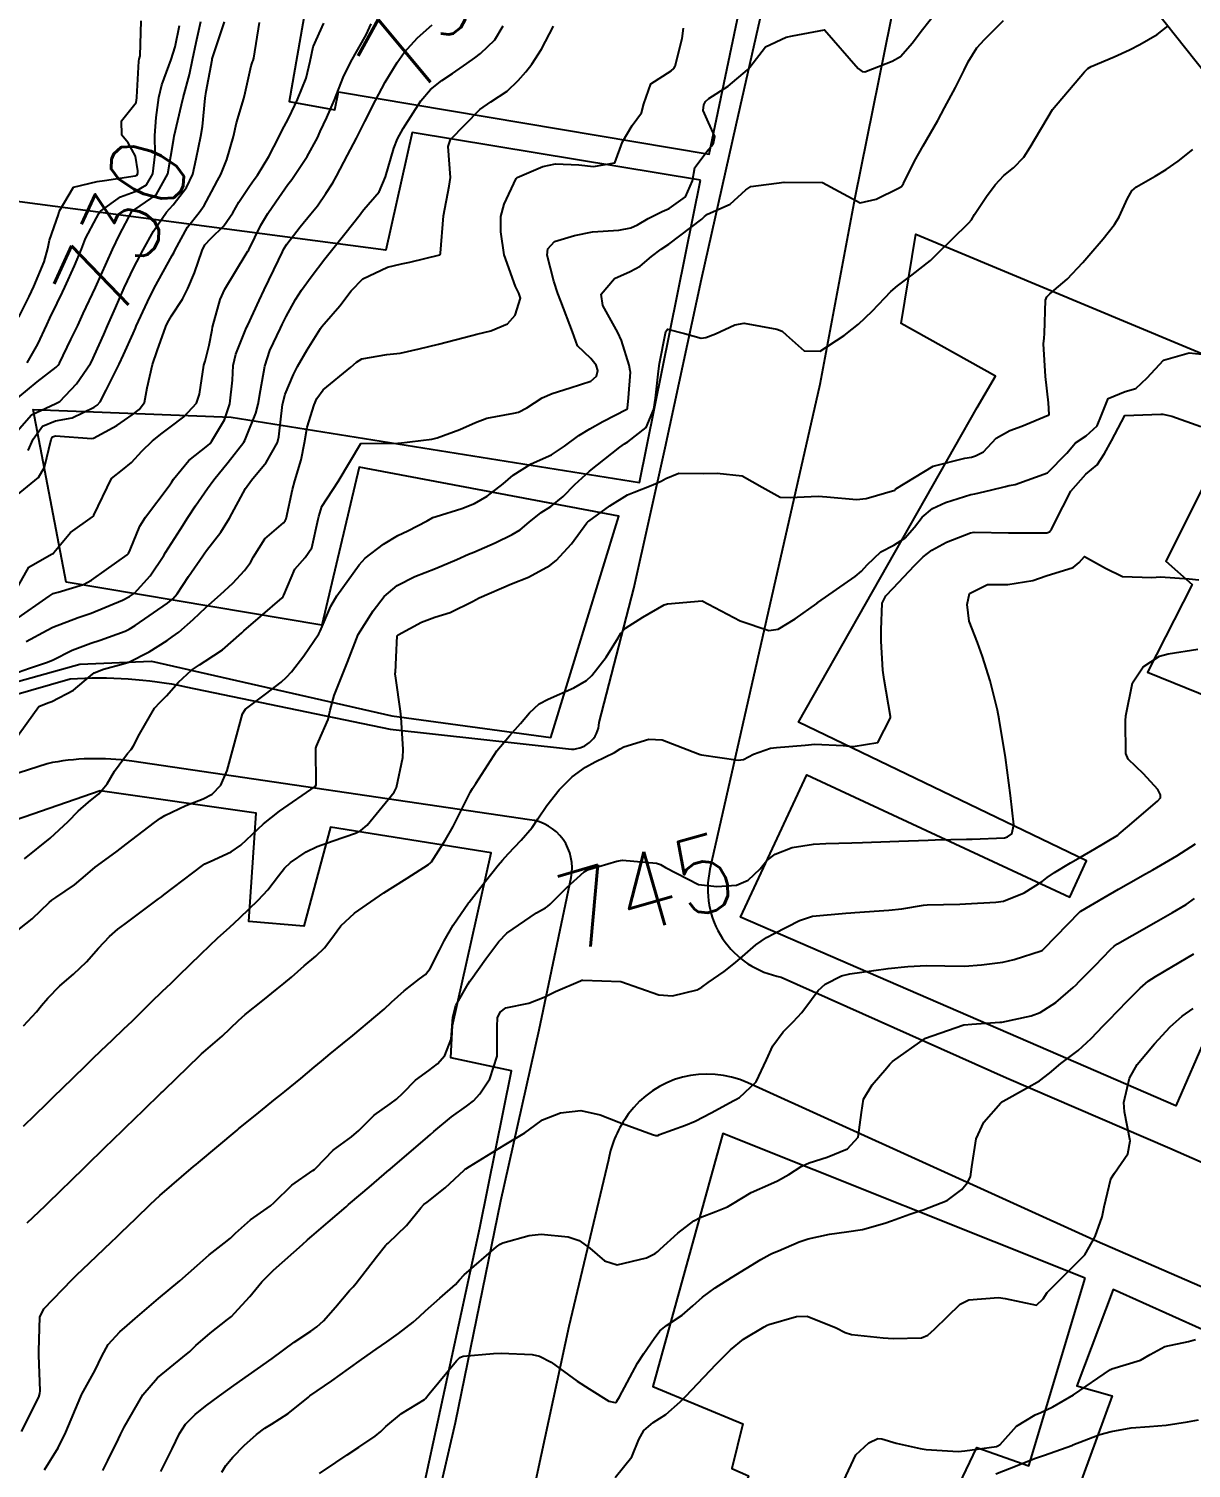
# Model space of a CAD drawing. Header units: metres. Extents: x 318500 to 325275, y 7408834 to 7428799.
# Drawn here: x 321633.3 to 321694.2, y 7415298 to 7415373.5 of the extents above; entities that cross this region are included whole.
import ezdxf
from ezdxf.enums import TextEntityAlignment as Align

# ---------------------------------------------------------------- set-up
doc = ezdxf.new("R2010")
doc.units = ezdxf.units.M
doc.header["$MEASUREMENT"] = 0
for name, color, linetype in [('Cotas', 45, 'Continuous'), ('Curvas de Nivel 1m', 11, 'Continuous'), ('Curvas de Nivel 5m', 15, 'Continuous'), ('Edificações', 30, 'Continuous'), ('Vias Primárias', 230, 'Continuous')]:
    doc.layers.add(name, color=color, linetype=linetype)
doc.styles.add('Style-STANDARD', font='STANDARD.shx')

msp = doc.modelspace()

# ---------------------------------------------------------------- linework, layer by layer
at = {"layer": 'Curvas de Nivel 1m', "flags": 128}
for points, elevation in [([(321633.119, 7415329.98), (321634.451, 7415331.071), (321635.396, 7415331.946), (321635.927, 7415332.479), (321636.475, 7415332.957), (321637.007, 7415333.4), (321637.438, 7415333.921), (321637.828, 7415334.588), (321638.514, 7415335.508), (321638.7, 7415335.724), (321638.824, 7415335.905), (321639.142, 7415336.517), (321639.934, 7415337.889), (321640.225, 7415338.205), (321640.55, 7415338.535), (321641.182, 7415339.253), (321641.858, 7415339.867), (321642.276, 7415340.161), (321642.577, 7415340.347), (321643.495, 7415340.938), (321644.497, 7415341.832), (321644.601, 7415341.928), (321645.484, 7415342.692), (321646.619, 7415343.671), (321646.676, 7415343.743), (321646.703, 7415343.799), (321647.277, 7415345.16), (321647.82, 7415345.788), (321648.161, 7415346.281), (321648.504, 7415347.782), (321648.529, 7415347.934), (321648.687, 7415348.453), (321649.546, 7415349.767), (321650.73, 7415351.75), (321652.684, 7415351.768), (321652.731, 7415351.771), (321654.462, 7415351.975), (321654.735, 7415352.048), (321655.929, 7415352.495), (321656.748, 7415352.857), (321657.333, 7415353.08), (321658.756, 7415353.342), (321658.996, 7415353.398), (321659.429, 7415353.633), (321660.247, 7415354.146), (321660.771, 7415354.37), (321661.708, 7415354.674), (321662.782, 7415355.024), (321663.091, 7415355.28), (321663.151, 7415355.585), (321663.074, 7415355.867), (321662.796, 7415356.212), (321662.083, 7415356.881), (321661.833, 7415357.605), (321661.224, 7415359.224), (321661.058, 7415359.617), (321660.85, 7415360.27), (321660.506, 7415361.624), (321660.542, 7415361.955), (321660.877, 7415362.336), (321661.94, 7415362.664), (321662.883, 7415362.848), (321664.26, 7415362.946), (321664.885, 7415363.06), (321665.228, 7415363.216), (321665.793, 7415363.551), (321666.518, 7415363.921), (321666.898, 7415364.08), (321667.751, 7415364.684), (321668.124, 7415365.522), (321668.236, 7415366.214), (321668.945, 7415367.152), (321669.116, 7415367.339), (321669.212, 7415367.506), (321669.292, 7415367.843), (321668.961, 7415368.582), (321668.67, 7415369.217), (321668.701, 7415369.514), (321668.801, 7415369.685), (321668.975, 7415369.847), (321669.993, 7415370.487), (321670.998, 7415371.34), (321671.069, 7415371.409), (321671.126, 7415371.479), (321671.941, 7415372.546), (321673.024, 7415373.056), (321673.361, 7415373.119), (321675.03, 7415373.43), (321676.803, 7415371.403), (321676.998, 7415371.249), (321677.153, 7415371.243), (321677.549, 7415371.395), (321678.586, 7415371.804), (321679.01, 7415372.041), (321679.641, 7415372.751), (321680.101, 7415373.364), (321681.042, 7415374.56)], 739), ([(321632.62, 7415343.99), (321633.344, 7415345.275), (321634.532, 7415345.962), (321634.615, 7415345.996), (321634.651, 7415346.04), (321635.533, 7415347.085), (321636.679, 7415347.903), (321636.698, 7415347.922), (321636.71, 7415347.94), (321636.742, 7415348), (321637.68, 7415349.925), (321638.243, 7415350.381), (321638.713, 7415350.76), (321639.264, 7415351.36), (321639.815, 7415351.894), (321640.326, 7415352.296), (321640.741, 7415352.611), (321641.463, 7415353.159), (321642.12, 7415353.866), (321642.29, 7415354.339), (321642.511, 7415355.863), (321642.576, 7415356.07), (321642.796, 7415356.904), (321642.946, 7415357.72), (321642.973, 7415357.858), (321643.372, 7415359.312), (321643.608, 7415359.848), (321644.73, 7415361.703), (321644.813, 7415361.831), (321644.831, 7415361.86), (321644.861, 7415361.901), (321645.503, 7415363.199), (321645.869, 7415363.815), (321646.282, 7415364.427), (321646.913, 7415365.328), (321647.114, 7415365.601), (321647.259, 7415365.797), (321647.924, 7415366.796), (321648.459, 7415367.785), (321648.613, 7415368.116), (321648.956, 7415368.85), (321649.36, 7415369.774), (321649.82, 7415370.935), (321650.214, 7415371.762), (321651.014, 7415373.168), (321651.282, 7415373.746)], 734), ([(321632.69, 7415349.026), (321633.851, 7415349.973), (321634.168, 7415350.508), (321634.508, 7415351.963), (321634.589, 7415352.105), (321634.733, 7415352.15), (321636.65, 7415352.022), (321636.731, 7415352.032), (321637.957, 7415352.707), (321638.75, 7415353.251), (321639.119, 7415353.54), (321639.396, 7415353.9), (321639.547, 7415354.677), (321639.816, 7415355.894), (321640.069, 7415356.612), (321640.528, 7415357.884), (321640.612, 7415358.084), (321640.818, 7415358.443), (321641.389, 7415359.317), (321641.671, 7415359.872), (321642.019, 7415360.698), (321642.415, 7415361.864), (321642.562, 7415362.166), (321642.87, 7415362.504), (321643.566, 7415363.163), (321644.022, 7415363.843), (321644.339, 7415364.398), (321644.911, 7415365.241), (321645.156, 7415365.587), (321645.314, 7415365.824), (321645.91, 7415366.795), (321646.437, 7415367.808), (321646.605, 7415368.145), (321646.955, 7415368.792), (321647.28, 7415369.483), (321647.422, 7415369.795), (321647.878, 7415370.899), (321648.084, 7415371.789), (321648.243, 7415372.552), (321648.806, 7415373.782)], 733), ([(321632.736, 7415352.409), (321633.477, 7415353.251), (321634.758, 7415353.86), (321634.834, 7415353.884), (321634.961, 7415353.958), (321635.84, 7415354.879), (321636.577, 7415355.942), (321636.647, 7415356.076), (321636.787, 7415356.378), (321637.269, 7415357.468), (321637.469, 7415357.93), (321637.877, 7415358.872), (321638.344, 7415359.917), (321638.851, 7415360.979), (321639.331, 7415361.903), (321639.88, 7415362.89), (321640.556, 7415363.885), (321640.715, 7415364.061), (321640.896, 7415364.258), (321641.609, 7415365.174), (321641.93, 7415365.87), (321642.111, 7415366.685), (321642.356, 7415367.866), (321642.438, 7415368.374), (321642.588, 7415369.864), (321642.639, 7415370.2), (321642.94, 7415371.861), (321642.95, 7415371.911), (321643.002, 7415372.071), (321643.598, 7415373.851)], 731), ([(321632.816, 7415358.376), (321633.354, 7415359.46), (321633.601, 7415359.979), (321634.152, 7415361.27), (321634.343, 7415361.968), (321634.429, 7415362.405), (321634.887, 7415363.752), (321634.937, 7415363.911), (321634.947, 7415363.959), (321635.677, 7415365.184), (321636.913, 7415365.493), (321637.305, 7415365.544), (321638.918, 7415365.785), (321639.001, 7415365.827), (321639.046, 7415365.908), (321639.059, 7415366.045), (321638.929, 7415366.824), (321638.54, 7415367.52), (321638.212, 7415367.921), (321638.197, 7415368.676), (321638.966, 7415369.629), (321639.003, 7415369.876), (321639.004, 7415369.909), (321639.111, 7415371.795), (321639.129, 7415371.908), (321639.17, 7415372.076), (321639.225, 7415373.907)], 728), ([(321633.307, 7415351.395), (321633.569, 7415351.977), (321634.05, 7415352.661), (321634.745, 7415352.937), (321635.605, 7415353.093), (321636.756, 7415353.657), (321636.923, 7415353.772), (321637.079, 7415353.935), (321637.388, 7415354.553), (321638.083, 7415355.92), (321638.308, 7415356.396), (321638.804, 7415357.526), (321638.922, 7415357.794), (321638.973, 7415357.908), (321639.552, 7415359.177), (321639.909, 7415359.894), (321640.857, 7415361.606), (321640.954, 7415361.784), (321640.996, 7415361.879), (321641.661, 7415363.09), (321642.258, 7415363.866), (321642.527, 7415364.232), (321642.906, 7415364.947), (321643.228, 7415365.543), (321643.395, 7415365.853), (321643.715, 7415366.635), (321644.064, 7415367.843), (321644.23, 7415368.561), (321644.598, 7415369.836), (321644.68, 7415370.128), (321644.996, 7415371.557), (321645.065, 7415371.763), (321645.094, 7415371.829), (321645.123, 7415371.95), (321645.428, 7415373.824)], 732), ([(321632.521, 7415336.096), (321633.861, 7415337.97), (321634.338, 7415338.168), (321634.544, 7415338.231), (321635.678, 7415338.818), (321636.565, 7415339.582), (321636.757, 7415339.738), (321637.249, 7415339.923), (321638.29, 7415340.198), (321638.576, 7415340.29), (321639.649, 7415340.829), (321640.593, 7415341.423), (321640.859, 7415341.614), (321641.196, 7415341.874), (321641.949, 7415342.524), (321642.613, 7415343.165), (321643.376, 7415343.849), (321644.032, 7415344.436), (321644.639, 7415345.096), (321644.949, 7415345.522), (321645.105, 7415345.823), (321645.711, 7415346.767), (321646.677, 7415347.598), (321646.779, 7415347.698), (321646.821, 7415347.799), (321647.152, 7415349.339), (321647.275, 7415349.794), (321647.617, 7415350.891), (321647.791, 7415351.789), (321647.927, 7415352.603), (321648.292, 7415353.785), (321648.437, 7415354.109), (321648.768, 7415354.564), (321650.207, 7415355.759), (321650.514, 7415356.024), (321650.787, 7415356.202), (321652.106, 7415356.415), (321652.792, 7415356.498), (321653.8, 7415356.71), (321654.803, 7415356.962), (321656.547, 7415357.414), (321656.808, 7415357.481), (321657.544, 7415357.659), (321658.426, 7415358.036), (321658.823, 7415358.482), (321659.105, 7415359.369), (321659.022, 7415359.638), (321658.845, 7415359.98), (321658.239, 7415361.649), (321658.077, 7415362.847), (321658.072, 7415363.652), (321658.241, 7415364.309), (321658.874, 7415365.641), (321658.892, 7415365.669), (321658.921, 7415365.698), (321660.274, 7415366.282), (321660.932, 7415366.418), (321662.164, 7415366.369), (321662.93, 7415366.272), (321664.047, 7415366.459), (321664.451, 7415367.567), (321664.959, 7415368.419), (321665.439, 7415369.081), (321665.565, 7415369.554), (321665.924, 7415370.612), (321666.996, 7415371.298), (321667.131, 7415371.405), (321667.202, 7415371.537), (321667.572, 7415372.982), (321667.647, 7415373.531)], 738), ([(321632.776, 7415339.778), (321633.371, 7415339.978), (321634.269, 7415340.271), (321634.577, 7415340.404), (321635.606, 7415340.924), (321636.59, 7415341.288), (321637.082, 7415341.443), (321638.382, 7415341.913), (321638.601, 7415342.015), (321638.92, 7415342.222), (321640.615, 7415343.388), (321640.887, 7415343.608), (321641.111, 7415343.875), (321641.715, 7415344.788), (321642.46, 7415345.862), (321642.535, 7415345.978), (321642.654, 7415346.142), (321643.402, 7415347.116), (321643.861, 7415347.842), (321644.696, 7415349.393), (321645.015, 7415349.825), (321645.775, 7415350.753), (321646.367, 7415351.805), (321646.438, 7415352.101), (321646.639, 7415353.802), (321646.765, 7415354.337), (321647.205, 7415355.367), (321647.425, 7415355.794), (321647.922, 7415356.66), (321648.632, 7415357.782), (321648.702, 7415357.89), (321648.814, 7415358.03), (321649.63, 7415358.966), (321650.223, 7415359.759), (321650.846, 7415360.395), (321652.134, 7415361.006), (321652.862, 7415361.171), (321653.312, 7415361.267), (321654.869, 7415361.652), (321654.899, 7415361.67), (321654.909, 7415361.699), (321654.905, 7415361.734), (321655.069, 7415363.697), (321655.364, 7415365.242), (321655.427, 7415365.692), (321655.312, 7415367.327), (321655.433, 7415367.693), (321656.966, 7415369.254), (321657.551, 7415369.661), (321658.4, 7415370.228), (321658.987, 7415370.783), (321659.387, 7415371.243), (321659.691, 7415371.633), (321660.21, 7415372.43), (321660.833, 7415373.622)], 737), ([(321633.06, 7415321.238), (321633.746, 7415321.969), (321634.009, 7415322.29), (321634.341, 7415322.686), (321634.972, 7415323.329), (321635.675, 7415323.94), (321636.367, 7415324.584), (321636.997, 7415325.3), (321637.569, 7415325.918), (321638.009, 7415326.29), (321638.39, 7415326.577), (321639.152, 7415327.146), (321640.137, 7415327.884), (321640.293, 7415328), (321640.413, 7415328.093), (321641.425, 7415328.865), (321642.437, 7415329.637), (321642.566, 7415329.72), (321642.834, 7415329.846), (321643.936, 7415330.344), (321644.449, 7415330.703), (321645.637, 7415331.812), (321646.477, 7415332.49), (321648.344, 7415333.772), (321648.402, 7415333.861), (321648.383, 7415335.781), (321648.409, 7415335.893), (321648.525, 7415336.128), (321649.024, 7415337.292), (321649.134, 7415337.771), (321649.341, 7415338.551), (321649.824, 7415339.761), (321650.045, 7415340.291), (321650.6, 7415341.75), (321651.378, 7415342.98), (321651.966, 7415343.73), (321652.636, 7415344.317), (321653.561, 7415344.79), (321654.645, 7415345.199), (321655.761, 7415345.683), (321656.375, 7415345.953), (321656.656, 7415346.066), (321657.77, 7415346.547), (321658.67, 7415346.978), (321659.082, 7415347.228), (321659.558, 7415347.631), (321660.178, 7415348.135), (321660.693, 7415348.46), (321661.335, 7415348.975), (321661.946, 7415349.601), (321662.717, 7415350.312), (321664.314, 7415351.566), (321664.553, 7415351.743), (321664.734, 7415351.843), (321665.694, 7415352.602), (321666.092, 7415353.547), (321666.182, 7415354.133), (321666.34, 7415355.544), (321666.383, 7415355.955), (321666.701, 7415357.541), (321666.725, 7415357.627), (321666.813, 7415357.746), (321667.691, 7415357.527), (321668.573, 7415357.279), (321668.808, 7415357.304), (321669.326, 7415357.502), (321670.33, 7415357.974), (321670.819, 7415358.065), (321672.532, 7415357.745), (321672.813, 7415357.635), (321673.021, 7415357.457), (321673.963, 7415356.604), (321674.802, 7415356.599), (321676.062, 7415357.411), (321676.477, 7415357.743), (321676.819, 7415358.019), (321677.528, 7415358.694), (321678.19, 7415359.387), (321678.504, 7415359.724), (321678.85, 7415360.02), (321679.627, 7415360.6), (321680.578, 7415361.354), (321680.873, 7415361.62), (321682.597, 7415363.324), (321682.727, 7415363.488), (321682.897, 7415363.764), (321683.518, 7415364.707), (321683.975, 7415365.309), (321684.435, 7415365.797), (321684.934, 7415366.202), (321685.476, 7415366.758), (321685.805, 7415367.287), (321686.97, 7415369.27), (321688.661, 7415371.245), (321688.835, 7415371.41), (321689.004, 7415371.509), (321690.214, 7415372.026), (321691.018, 7415372.397), (321691.558, 7415372.676), (321692.459, 7415373.199), (321693.035, 7415373.652)], 741), ([(321633.196, 7415341.376), (321634.293, 7415341.965), (321634.602, 7415342.124), (321635.924, 7415342.629), (321636.609, 7415342.87), (321638.25, 7415343.549), (321638.618, 7415343.731), (321638.871, 7415343.906), (321639.707, 7415344.821), (321640.412, 7415345.884), (321640.499, 7415346.036), (321640.656, 7415346.292), (321641.281, 7415347.264), (321641.666, 7415347.87), (321642.071, 7415348.481), (321642.695, 7415349.393), (321643.043, 7415349.855), (321643.788, 7415350.77), (321644.611, 7415351.832), (321644.653, 7415351.909), (321644.734, 7415352.083), (321645.231, 7415353.345), (321645.358, 7415353.821), (321645.484, 7415354.536), (321645.702, 7415355.816), (321645.975, 7415356.63), (321646.528, 7415357.804), (321646.617, 7415357.998), (321646.819, 7415358.421), (321647.318, 7415359.31), (321647.635, 7415359.792), (321648.139, 7415360.495), (321648.857, 7415361.442), (321649.126, 7415361.776), (321649.9, 7415362.739), (321650.702, 7415363.753), (321650.78, 7415363.863), (321650.894, 7415364.017), (321651.695, 7415364.951), (321652.037, 7415365.733), (321652.458, 7415367.242), (321652.656, 7415367.724), (321652.955, 7415368.269), (321653.88, 7415369.711), (321654.382, 7415370.303), (321654.986, 7415370.786), (321655.537, 7415371.147), (321656.295, 7415371.681), (321656.706, 7415371.973), (321657.008, 7415372.19), (321657.756, 7415372.922), (321658.195, 7415373.653)], 736), ([(321633.253, 7415355.983), (321633.812, 7415356.957), (321634.279, 7415357.968), (321634.45, 7415358.331), (321634.827, 7415359.119), (321635.102, 7415359.691), (321635.226, 7415359.956), (321635.738, 7415361.064), (321636.095, 7415361.948), (321636.315, 7415362.499), (321636.885, 7415363.578), (321637.009, 7415363.817), (321637.1, 7415363.937), (321638.139, 7415364.684), (321638.906, 7415364.963), (321639.505, 7415365.307), (321639.836, 7415365.896), (321639.96, 7415366.924), (321639.944, 7415367.895), (321640.006, 7415368.843), (321640.158, 7415369.892), (321640.311, 7415370.559), (321640.807, 7415371.883), (321641.007, 7415372.545), (321641.229, 7415373.667)], 729), ([(321633.059, 7415315.978), (321633.668, 7415316.56), (321634.268, 7415317.151), (321634.676, 7415317.551), (321635.086, 7415317.948), (321636.292, 7415319.121), (321636.701, 7415319.521), (321637.115, 7415319.922), (321637.722, 7415320.502), (321638.317, 7415321.068), (321638.747, 7415321.48), (321639.17, 7415321.897), (321639.755, 7415322.472), (321640.347, 7415323.04), (321640.777, 7415323.45), (321641.204, 7415323.867), (321642.372, 7415325.006), (321642.8, 7415325.421), (321643.241, 7415325.841), (321643.849, 7415326.382), (321644.401, 7415326.893), (321645.361, 7415327.816), (321645.866, 7415328.361), (321646.429, 7415329.093), (321646.74, 7415329.491), (321647.057, 7415329.791), (321647.871, 7415330.356), (321648.453, 7415330.632), (321649.289, 7415330.93), (321650.464, 7415331.338), (321650.743, 7415331.468), (321651.073, 7415331.741), (321652.488, 7415333.488), (321652.606, 7415333.719), (321652.936, 7415335.294), (321652.96, 7415335.716), (321652.857, 7415337.405), (321652.822, 7415337.717), (321652.567, 7415339.457), (321652.537, 7415339.688), (321652.542, 7415339.72), (321652.546, 7415339.745), (321652.582, 7415340.551), (321652.646, 7415341.673), (321652.685, 7415341.719), (321653.921, 7415342.396), (321654.614, 7415342.644), (321655.411, 7415342.896), (321656.627, 7415343.488), (321656.742, 7415343.554), (321656.94, 7415343.665), (321658.638, 7415344.398), (321659.528, 7415344.745), (321660.647, 7415345.356), (321660.966, 7415345.615), (321661.771, 7415346.495), (321662.581, 7415347.591), (321662.627, 7415347.645), (321662.682, 7415347.693), (321663.786, 7415348.482), (321664.703, 7415349.065), (321665.053, 7415349.208), (321665.956, 7415349.548), (321666.468, 7415349.787), (321666.714, 7415349.92), (321667.393, 7415350.206), (321668.717, 7415350.189), (321669.412, 7415350.195), (321670.716, 7415350.069), (321671.759, 7415349.47), (321672.702, 7415348.945), (321673.236, 7415348.918), (321674.704, 7415348.997), (321675.161, 7415348.965), (321676.701, 7415348.828), (321677.216, 7415348.881), (321678.709, 7415349.313), (321678.744, 7415349.345), (321678.778, 7415349.379), (321680.722, 7415350.559), (321682.38, 7415350.979), (321682.727, 7415351.044), (321682.943, 7415351.103), (321683.364, 7415351.314), (321684.019, 7415352.029), (321684.747, 7415352.433), (321685.373, 7415352.669), (321686.76, 7415353.237), (321686.782, 7415353.248), (321686.807, 7415353.269), (321686.769, 7415353.889), (321686.606, 7415355.273), (321686.503, 7415356.971), (321686.539, 7415357.274), (321686.565, 7415357.523), (321686.603, 7415359.274), (321686.678, 7415359.437), (321686.845, 7415359.602), (321687.741, 7415360.373), (321688.563, 7415361.245), (321688.874, 7415361.615), (321689.626, 7415362.49), (321690.228, 7415363.227), (321690.477, 7415363.643), (321690.911, 7415364.594), (321691.137, 7415364.996), (321691.388, 7415365.213), (321692.364, 7415365.763), (321692.934, 7415366.111), (321693.563, 7415366.558), (321694.336, 7415367.169)], 742), ([(321633.257, 7415310.901), (321634.198, 7415311.802), (321634.279, 7415311.879), (321634.359, 7415311.958), (321636.218, 7415313.771), (321636.299, 7415313.849), (321636.381, 7415313.928), (321637.314, 7415314.839), (321638.248, 7415315.749), (321638.329, 7415315.829), (321638.412, 7415315.908), (321639.35, 7415316.807), (321640.278, 7415317.718), (321640.36, 7415317.797), (321640.441, 7415317.878), (321642.298, 7415319.68), (321642.387, 7415319.761), (321642.492, 7415319.848), (321643.464, 7415320.694), (321644.327, 7415321.511), (321644.681, 7415321.825), (321645.597, 7415322.555), (321646.351, 7415323.168), (321646.696, 7415323.454), (321647.096, 7415323.789), (321647.775, 7415324.373), (321648.377, 7415324.883), (321648.83, 7415325.319), (321649.163, 7415325.762), (321649.684, 7415326.471), (321650.404, 7415327.132), (321651.255, 7415327.737), (321651.945, 7415328.199), (321652.422, 7415328.498), (321653.168, 7415328.97), (321654.287, 7415329.692), (321654.378, 7415329.753), (321654.442, 7415329.819), (321655.169, 7415330.973), (321655.57, 7415331.679), (321656.488, 7415333.504), (321656.587, 7415333.669), (321656.77, 7415333.942), (321657.861, 7415335.65), (321658.532, 7415336.438), (321659.095, 7415337.081), (321659.571, 7415337.63), (321660.076, 7415338.103), (321660.557, 7415338.35), (321661.905, 7415338.941), (321662.567, 7415339.338), (321662.845, 7415339.586), (321663.598, 7415340.562), (321664.217, 7415341.566), (321664.353, 7415341.814), (321664.608, 7415342.082), (321665.515, 7415342.653), (321666.626, 7415343.295), (321666.811, 7415343.354), (321668.63, 7415343.51), (321670.615, 7415342.457), (321672.117, 7415341.955), (321672.608, 7415342.018), (321673.496, 7415342.567), (321674.629, 7415343.369), (321674.656, 7415343.403), (321674.688, 7415343.429), (321676.644, 7415344.776), (321676.977, 7415345.066), (321677.264, 7415345.394), (321677.977, 7415346.07), (321678.666, 7415346.42), (321679.242, 7415346.8), (321679.748, 7415347.364), (321680.157, 7415347.889), (321680.695, 7415348.34), (321681.379, 7415348.661), (321682.706, 7415349.075), (321682.906, 7415349.119), (321683.723, 7415349.31), (321684.513, 7415349.501), (321684.712, 7415349.547), (321685.029, 7415349.611), (321686.72, 7415350.224), (321687.733, 7415351.255), (321688.191, 7415351.795), (321688.744, 7415352.16), (321689.313, 7415352.673), (321689.542, 7415353.232), (321689.892, 7415354.11), (321690.779, 7415354.484), (321691.351, 7415354.642), (321691.939, 7415355.203), (321692.799, 7415356.126), (321694.139, 7415356.506), (321694.803, 7415356.436)], 743), ([(321632.955, 7415299.976), (321633.857, 7415301.762), (321633.924, 7415301.962), (321633.929, 7415302.095), (321633.872, 7415303.963), (321633.863, 7415304.194), (321633.917, 7415305.963), (321634.124, 7415306.398), (321635.615, 7415307.938), (321635.878, 7415308.2), (321636.148, 7415308.456), (321636.905, 7415309.176), (321637.679, 7415309.915), (321637.93, 7415310.156), (321638.177, 7415310.392), (321638.955, 7415311.132), (321639.719, 7415311.887), (321640.205, 7415312.343), (321641.971, 7415313.854), (321642.105, 7415313.969), (321642.223, 7415314.071), (321643.197, 7415314.879), (321644.249, 7415315.77), (321644.321, 7415315.829), (321645.388, 7415316.689), (321646.274, 7415317.399), (321646.495, 7415317.578), (321646.76, 7415317.793), (321647.593, 7415318.478), (321648.299, 7415319.068), (321648.683, 7415319.387), (321649.136, 7415319.762), (321649.785, 7415320.286), (321650.32, 7415320.728), (321651.526, 7415321.732), (321651.952, 7415322.109), (321652.341, 7415322.48), (321653, 7415323.06), (321653.811, 7415323.698), (321654.128, 7415323.929), (321654.368, 7415324.239), (321654.866, 7415325.202), (321655.103, 7415325.683), (321655.576, 7415326.5), (321656.377, 7415327.67), (321656.391, 7415327.69), (321656.411, 7415327.717), (321657.263, 7415328.822), (321657.941, 7415329.647), (321658.167, 7415329.921), (321658.449, 7415330.241), (321659.133, 7415330.96), (321659.706, 7415331.628), (321660.017, 7415332.082), (321660.482, 7415332.785), (321661.135, 7415333.61), (321661.813, 7415334.288), (321662.508, 7415334.794), (321663.021, 7415335.074), (321664.021, 7415335.567), (321664.332, 7415335.754), (321664.525, 7415335.864), (321665.819, 7415336.259), (321666.53, 7415336.223), (321668.382, 7415335.512), (321668.519, 7415335.454), (321668.591, 7415335.436), (321670.515, 7415335.155), (321670.793, 7415335.2), (321671.319, 7415335.472), (321672.195, 7415335.793), (321672.525, 7415335.821), (321674.015, 7415335.95), (321674.529, 7415336.002), (321676.006, 7415335.93), (321676.527, 7415335.868), (321677.826, 7415336.091), (321678.491, 7415337.381), (321678.488, 7415337.443), (321678.156, 7415339.384), (321678.086, 7415339.876), (321677.998, 7415341.386), (321678.003, 7415341.993), (321678.054, 7415343.386), (321678.246, 7415343.771), (321678.638, 7415344.18), (321679.743, 7415345.364), (321680.201, 7415345.812), (321680.662, 7415346.17), (321681.424, 7415346.584), (321682.676, 7415347.081), (321682.881, 7415347.114), (321684.677, 7415347.078), (321684.892, 7415347.081), (321686.677, 7415347.07), (321686.825, 7415347.12), (321686.928, 7415347.266), (321687.513, 7415348.443), (321687.931, 7415349.252), (321688.719, 7415350.141), (321689.32, 7415350.638), (321689.707, 7415351.23), (321690.078, 7415351.889), (321690.76, 7415353.22), (321692.656, 7415353.297), (321692.762, 7415353.294), (321693.228, 7415353.183), (321694.752, 7415352.643)], 744), ([(321637.212, 7415297.918), (321637.479, 7415298.454), (321638.035, 7415299.591), (321638.141, 7415299.806), (321638.192, 7415299.908), (321638.336, 7415300.198), (321639.312, 7415301.891), (321640.079, 7415302.774), (321641.406, 7415303.86), (321641.781, 7415304.169), (321642.099, 7415304.471), (321642.836, 7415305.116), (321643.754, 7415305.834), (321643.955, 7415306), (321644.125, 7415306.167), (321644.919, 7415307.038), (321645.556, 7415307.809), (321646.156, 7415308.419), (321647.676, 7415309.777), (321647.938, 7415310.009), (321648.177, 7415310.211), (321649.017, 7415310.932), (321649.968, 7415311.752), (321650.094, 7415311.859), (321650.203, 7415311.955), (321651.17, 7415312.781), (321652.229, 7415313.684), (321652.247, 7415313.702), (321652.27, 7415313.719), (321654.247, 7415315.418), (321654.393, 7415315.544), (321654.559, 7415315.687), (321655.485, 7415316.454), (321656.27, 7415317.024), (321656.635, 7415317.305), (321656.97, 7415317.66), (321657.496, 7415318.448), (321657.881, 7415319.646), (321657.881, 7415321.202), (321657.894, 7415321.647), (321658.036, 7415321.943), (321658.338, 7415322.172), (321659.539, 7415322.425), (321660.347, 7415322.729), (321660.93, 7415323.026), (321662.239, 7415323.591), (321662.325, 7415323.626), (321662.361, 7415323.627), (321664.36, 7415323.56), (321666.35, 7415322.858), (321667.061, 7415322.811), (321668.354, 7415323.111), (321668.608, 7415323.255), (321668.94, 7415323.501), (321669.771, 7415324.086), (321670.376, 7415324.558), (321670.873, 7415324.985), (321671.442, 7415325.469), (321672.001, 7415325.857), (321672.396, 7415326.079), (321673.724, 7415326.761), (321674.406, 7415326.983), (321676.142, 7415327.139), (321676.408, 7415327.158), (321676.625, 7415327.18), (321678.409, 7415327.291), (321679.092, 7415327.37), (321680.213, 7415327.553), (321680.413, 7415327.573), (321682.123, 7415327.615), (321682.415, 7415327.628), (321684.011, 7415327.709), (321684.417, 7415327.774), (321685.501, 7415328.207), (321686.433, 7415328.797), (321686.703, 7415328.999), (321687.082, 7415329.26), (321687.927, 7415329.769), (321688.453, 7415330.075), (321689.191, 7415330.501), (321690.394, 7415331.221), (321690.433, 7415331.258), (321690.471, 7415331.294), (321690.917, 7415331.656), (321692.488, 7415333), (321692.633, 7415333.188), (321692.646, 7415333.342), (321692.497, 7415333.625), (321691.749, 7415334.442), (321690.941, 7415335.214), (321690.817, 7415335.508), (321690.801, 7415337.216), (321690.817, 7415337.48), (321691.175, 7415339.211), (321691.737, 7415340.048), (321692.591, 7415340.608), (321693.041, 7415340.736), (321694.597, 7415340.976)], 746), ([(321640.259, 7415297.876), (321640.845, 7415299.051), (321641.237, 7415299.862), (321641.549, 7415300.356), (321642.055, 7415300.862), (321642.606, 7415301.301), (321643.323, 7415301.837), (321643.76, 7415302.146), (321644.075, 7415302.373), (321646.09, 7415303.8), (321647.242, 7415304.644), (321648.112, 7415305.234), (321648.428, 7415305.454), (321648.788, 7415305.763), (321649.404, 7415306.484), (321650.144, 7415307.35), (321650.335, 7415307.559), (321650.493, 7415307.745), (321651.566, 7415309.131), (321652.036, 7415309.722), (321652.104, 7415309.788), (321652.172, 7415309.842), (321653.129, 7415310.762), (321653.884, 7415311.695), (321654.037, 7415311.858), (321654.204, 7415311.99), (321655.155, 7415312.742), (321656.152, 7415313.671), (321656.194, 7415313.707), (321656.231, 7415313.738), (321656.428, 7415313.863), (321658.243, 7415314.972), (321659.335, 7415315.624), (321659.861, 7415316.011), (321660.26, 7415316.305), (321661.196, 7415316.671), (321662.268, 7415316.797), (321663.278, 7415316.562), (321664.259, 7415316.176), (321666.023, 7415315.533), (321666.195, 7415315.477), (321666.249, 7415315.475), (321666.293, 7415315.486), (321666.391, 7415315.529), (321667.743, 7415316.03), (321668.261, 7415316.24), (321669.102, 7415316.663), (321670.278, 7415317.315), (321670.384, 7415317.373), (321670.571, 7415317.476), (321671.458, 7415318.297), (321671.989, 7415319.455), (321672.317, 7415320.181), (321672.861, 7415320.909), (321673.392, 7415321.439), (321673.848, 7415321.927), (321674.348, 7415322.607), (321674.7, 7415323.08), (321675.071, 7415323.419), (321675.915, 7415323.858), (321676.368, 7415323.957), (321677.624, 7415324.135), (321678.373, 7415324.237), (321679.403, 7415324.336), (321680.376, 7415324.395), (321681.336, 7415324.375), (321682.376, 7415324.358), (321683.255, 7415324.433), (321684.379, 7415324.575), (321684.972, 7415324.7), (321686.388, 7415325.155), (321686.46, 7415325.198), (321686.528, 7415325.268), (321688.41, 7415327.201), (321688.43, 7415327.22), (321688.46, 7415327.239), (321689.689, 7415327.959), (321690.428, 7415328.389), (321690.955, 7415328.69), (321691.855, 7415329.199), (321692.228, 7415329.409), (321692.445, 7415329.534), (321693.486, 7415330.143), (321694.464, 7415330.767)], 747), ([(321643.446, 7415297.836), (321643.658, 7415298.191), (321644.022, 7415298.623), (321644.623, 7415299.229), (321645.273, 7415299.812), (321645.706, 7415300.144), (321646.048, 7415300.355), (321646.934, 7415300.91), (321647.987, 7415301.771), (321648.071, 7415301.834), (321649.218, 7415302.62), (321650.085, 7415303.246), (321650.768, 7415303.74), (321651.54, 7415304.287), (321652.104, 7415304.673), (321652.719, 7415305.102), (321653.482, 7415305.7), (321653.816, 7415306.003), (321654.129, 7415306.297), (321654.872, 7415306.949), (321655.69, 7415307.675), (321655.915, 7415307.91), (321656.155, 7415308.175), (321657.849, 7415309.645), (321658.03, 7415309.784), (321658.173, 7415309.852), (321659.551, 7415310.247), (321660.181, 7415310.318), (321661.605, 7415310.169), (321662.176, 7415309.987), (321662.729, 7415309.582), (321663.513, 7415308.919), (321664.161, 7415308.699), (321665.7, 7415309.072), (321666.168, 7415309.306), (321666.294, 7415309.404), (321666.419, 7415309.528), (321667.342, 7415310.359), (321668.192, 7415311.006), (321668.518, 7415311.182), (321669.33, 7415311.493), (321669.946, 7415311.741), (321670.206, 7415311.893), (321671.181, 7415312.5), (321672.223, 7415312.957), (321672.568, 7415313.103), (321673.161, 7415313.441), (321673.817, 7415313.851), (321674.236, 7415314.054), (321675.176, 7415314.352), (321676.244, 7415314.776), (321676.788, 7415315.392), (321676.972, 7415316.687), (321677.083, 7415317.388), (321677.53, 7415318.143), (321678.305, 7415319.028), (321678.458, 7415319.218), (321678.596, 7415319.367), (321680.322, 7415320.592), (321682.277, 7415321.269), (321682.33, 7415321.282), (321682.358, 7415321.291), (321682.744, 7415321.316), (321684.218, 7415321.415), (321684.332, 7415321.429), (321685.857, 7415321.758), (321686.34, 7415321.931), (321687.155, 7415322.451), (321688.062, 7415323.244), (321688.217, 7415323.387), (321688.364, 7415323.534), (321689.209, 7415324.4), (321690.01, 7415325.224), (321690.208, 7415325.405), (321690.393, 7415325.532), (321691.158, 7415325.969), (321692.405, 7415326.68), (321693.263, 7415327.177), (321693.987, 7415327.596), (321694.421, 7415327.909)], 748), ([(321648.566, 7415297.764), (321649.426, 7415298.349), (321650.025, 7415298.747), (321650.628, 7415299.144), (321651.492, 7415299.728), (321651.793, 7415299.975), (321652.048, 7415300.227), (321652.861, 7415300.905), (321654.069, 7415301.642), (321654.098, 7415301.662), (321654.127, 7415301.689), (321654.32, 7415301.935), (321655.744, 7415303.673), (321655.926, 7415303.838), (321656.094, 7415303.908), (321657.691, 7415304.051), (321658.096, 7415304.073), (321659.717, 7415303.995), (321660.095, 7415303.92), (321660.716, 7415303.604), (321662.08, 7415302.614), (321662.693, 7415302.198), (321663.734, 7415301.565), (321664.069, 7415301.484), (321664.117, 7415301.512), (321664.15, 7415301.559), (321664.295, 7415301.779), (321665.229, 7415303.543), (321665.573, 7415304.063), (321666.11, 7415304.847), (321666.405, 7415305.238), (321666.755, 7415305.524), (321667.577, 7415306.067), (321668.136, 7415306.547), (321668.641, 7415307.004), (321669.3, 7415307.493), (321670.156, 7415308.046), (321671.692, 7415308.983), (321672.168, 7415309.253), (321672.299, 7415309.318), (321672.614, 7415309.446), (321673.703, 7415309.909), (321674.18, 7415310.07), (321675.289, 7415310.308), (321676.186, 7415310.434), (321677.017, 7415310.558), (321678.193, 7415310.882), (321678.548, 7415311.013), (321679.511, 7415311.357), (321680.019, 7415311.535), (321680.204, 7415311.595), (321681.46, 7415312.083), (321682.22, 7415312.66), (321682.529, 7415313.012), (321682.678, 7415313.313), (321682.756, 7415313.833), (321682.984, 7415315.309), (321683.38, 7415316.187), (321684.279, 7415317.196), (321684.328, 7415317.24), (321684.398, 7415317.289), (321685.612, 7415317.959), (321686.296, 7415318.35), (321686.814, 7415318.75), (321687.419, 7415319.253), (321688.317, 7415319.94), (321688.996, 7415320.561), (321689.641, 7415321.227), (321689.978, 7415321.581), (321690.341, 7415321.958), (321690.963, 7415322.599), (321691.574, 7415323.202), (321691.992, 7415323.569), (321692.369, 7415323.82), (321693.234, 7415324.32), (321694.388, 7415325.004)], 749), ([(321676.052, 7415297.399), (321676.668, 7415298.752), (321677.355, 7415299.38), (321677.818, 7415299.599), (321678.043, 7415299.576), (321678.784, 7415299.363), (321680.036, 7415299.082), (321680.352, 7415299.029), (321682.034, 7415298.925), (321682.391, 7415298.958), (321684.038, 7415299.186), (321684.12, 7415299.208), (321684.239, 7415299.288), (321685.093, 7415300.241), (321686.064, 7415300.839), (321686.363, 7415300.968), (321686.992, 7415301.256), (321688.077, 7415301.897), (321690.019, 7415303.211), (321690.062, 7415303.239), (321690.091, 7415303.253), (321691.595, 7415303.698), (321692.102, 7415304.006), (321692.859, 7415304.428), (321694.113, 7415304.684), (321694.477, 7415304.792)], 751), ([(321684.017, 7415297.74), (321685.119, 7415298.183), (321686.029, 7415298.553), (321686.559, 7415298.735), (321687.984, 7415299.241), (321688.025, 7415299.255), (321688.04, 7415299.266), (321689.459, 7415299.808), (321690.051, 7415299.966), (321691.099, 7415300.155), (321692.056, 7415300.236), (321692.931, 7415300.303), (321694.06, 7415300.474), (321694.636, 7415300.576)], 752)]:
    msp.add_lwpolyline(points, dxfattribs=dict(at, elevation=elevation))
at = {"layer": 'Curvas de Nivel 5m', "flags": 128}
for points, elevation in [([(321632.431, 7415325.989), (321633.524, 7415326.842), (321634.406, 7415327.688), (321634.549, 7415327.817), (321634.753, 7415327.955), (321635.734, 7415328.627), (321636.429, 7415329.213), (321636.815, 7415329.546), (321637.327, 7415329.921), (321637.971, 7415330.389), (321638.448, 7415330.758), (321639.92, 7415331.888), (321640.236, 7415332.111), (321640.466, 7415332.253), (321641.561, 7415332.776), (321642.479, 7415333.138), (321642.952, 7415333.377), (321643.407, 7415333.841), (321643.731, 7415334.608), (321644.068, 7415335.835), (321644.538, 7415337.594), (321644.702, 7415337.828), (321645.747, 7415338.617), (321646.562, 7415339.241), (321646.849, 7415339.515), (321647.096, 7415339.795), (321647.751, 7415340.62), (321648.537, 7415341.781), (321648.562, 7415341.819), (321648.602, 7415341.912), (321649.165, 7415343.229), (321649.476, 7415343.767), (321650.647, 7415345.401), (321650.969, 7415345.745), (321651.917, 7415346.475), (321652.668, 7415346.925), (321653.202, 7415347.185), (321654.217, 7415347.705), (321654.515, 7415347.869), (321654.684, 7415347.935), (321656.023, 7415348.347), (321656.694, 7415348.612), (321657.358, 7415349.003), (321658.188, 7415349.648), (321658.715, 7415350.103), (321659.663, 7415350.688), (321660.725, 7415351.159), (321661.41, 7415351.61), (321662.164, 7415352.173), (321662.744, 7415352.522), (321663.417, 7415352.913), (321664.676, 7415353.561), (321664.71, 7415353.612), (321664.769, 7415354.146), (321664.86, 7415355.488), (321664.857, 7415355.559), (321664.793, 7415355.858), (321664.393, 7415357.153), (321664.206, 7415357.569), (321663.417, 7415358.996), (321663.336, 7415359.583), (321664.021, 7415360.404), (321664.858, 7415360.779), (321665.372, 7415361.045), (321665.96, 7415361.549), (321666.482, 7415361.936), (321666.877, 7415362.203), (321668.603, 7415363.514), (321668.748, 7415363.656), (321668.894, 7415363.771), (321670.088, 7415364.306), (321670.914, 7415365.047), (321671.164, 7415365.23), (321672.92, 7415365.46), (321674.92, 7415365.43), (321676.905, 7415364.374), (321677.732, 7415364.567), (321678.916, 7415365.136), (321679.065, 7415365.231), (321679.164, 7415365.376), (321679.755, 7415366.55), (321680.209, 7415367.361), (321680.963, 7415368.694), (321681.326, 7415369.345), (321681.904, 7415370.419), (321682.342, 7415371.33), (321682.567, 7415371.766), (321683.018, 7415372.487), (321683.409, 7415372.931), (321683.8, 7415373.312), (321684.409, 7415373.934)], 740), ([(321632.762, 7415354.143), (321633.78, 7415354.985), (321634.778, 7415355.754), (321634.885, 7415355.853), (321634.951, 7415355.958), (321635.547, 7415357.204), (321635.902, 7415357.949), (321636.195, 7415358.57), (321636.84, 7415359.94), (321637.728, 7415361.927), (321638.096, 7415362.697), (321638.745, 7415363.912), (321638.821, 7415363.981), (321638.892, 7415364.013), (321640.01, 7415364.787), (321640.631, 7415365.884), (321640.939, 7415367.749), (321640.95, 7415367.869), (321641.333, 7415369.508), (321641.423, 7415369.875), (321641.756, 7415371.105), (321641.924, 7415371.871), (321642.107, 7415372.771), (321642.361, 7415373.867)], 730), ([(321632.605, 7415342.497), (321634.413, 7415343.758), (321634.619, 7415343.886), (321634.672, 7415343.907), (321634.877, 7415343.957), (321636.203, 7415344.367), (321636.63, 7415344.584), (321637.415, 7415345.152), (321638.486, 7415345.912), (321638.57, 7415345.992), (321638.654, 7415346.174), (321639.161, 7415347.415), (321639.448, 7415347.898), (321640.697, 7415349.541), (321640.836, 7415349.741), (321640.929, 7415349.878), (321641.72, 7415350.865), (321642.727, 7415351.654), (321642.835, 7415351.752), (321642.913, 7415351.857), (321643.591, 7415353.004), (321643.876, 7415353.843), (321644.004, 7415355.074), (321644.055, 7415355.841), (321644.185, 7415356.443), (321644.754, 7415357.831), (321644.771, 7415357.87), (321644.812, 7415357.955), (321645.405, 7415359.248), (321645.674, 7415359.817), (321646.421, 7415361.372), (321646.626, 7415361.804), (321646.708, 7415361.957), (321646.866, 7415362.206), (321647.566, 7415363.107), (321648.123, 7415363.788), (321648.461, 7415364.22), (321648.906, 7415364.868), (321649.268, 7415365.421), (321649.469, 7415365.772), (321650.043, 7415366.875), (321650.505, 7415367.757), (321650.953, 7415368.633), (321651.506, 7415369.742), (321652.02, 7415370.699), (321652.644, 7415371.725), (321653.005, 7415372.246), (321653.709, 7415373.017), (321654.477, 7415373.706)], 735), ([(321634.168, 7415297.958), (321634.871, 7415299.104), (321635.282, 7415299.941), (321636.059, 7415301.796), (321636.101, 7415301.888), (321636.121, 7415301.929), (321636.811, 7415303.191), (321637.166, 7415303.919), (321637.495, 7415304.52), (321638.109, 7415305.2), (321638.489, 7415305.53), (321638.91, 7415305.898), (321640.131, 7415306.932), (321641.246, 7415307.863), (321642.158, 7415308.677), (321642.782, 7415309.226), (321643.569, 7415309.836), (321643.906, 7415310.101), (321644.178, 7415310.357), (321644.949, 7415311.059), (321645.996, 7415311.803), (321646.203, 7415311.973), (321647.128, 7415312.875), (321648.228, 7415313.645), (321648.303, 7415313.696), (321648.372, 7415313.769), (321649.287, 7415314.712), (321650.247, 7415315.418), (321650.628, 7415315.744), (321651.441, 7415316.554), (321652.271, 7415317.146), (321652.604, 7415317.386), (321652.932, 7415317.71), (321653.606, 7415318.385), (321654.298, 7415318.891), (321654.747, 7415319.242), (321655.133, 7415319.682), (321655.465, 7415320.532), (321655.564, 7415321.678), (321655.722, 7415322.293), (321656.356, 7415323.426), (321656.456, 7415323.571), (321656.524, 7415323.668), (321657.287, 7415324.745), (321657.968, 7415325.646), (321658.394, 7415326.081), (321659.945, 7415327.157), (321660.408, 7415327.423), (321660.523, 7415327.494), (321660.652, 7415327.608), (321661.539, 7415328.487), (321662.436, 7415329.303), (321662.618, 7415329.407), (321663.214, 7415329.578), (321664.144, 7415329.865), (321664.445, 7415329.916), (321666.228, 7415329.757), (321666.442, 7415329.688), (321666.706, 7415329.536), (321668.427, 7415328.636), (321669.392, 7415328.529), (321670.427, 7415328.609), (321671.04, 7415328.865), (321671.653, 7415329.468), (321672.015, 7415329.895), (321672.452, 7415330.237), (321673.331, 7415330.573), (321674.46, 7415330.753), (321675.097, 7415330.784), (321676.461, 7415330.818), (321677.019, 7415330.838), (321678.463, 7415330.898), (321678.922, 7415330.914), (321680.464, 7415330.968), (321680.83, 7415330.979), (321682.465, 7415331.012), (321682.77, 7415331.013), (321684.467, 7415331.092), (321684.629, 7415331.136), (321684.853, 7415331.294), (321684.949, 7415331.767), (321684.772, 7415333.296), (321684.52, 7415335.3), (321684.185, 7415337.304), (321684.089, 7415337.771), (321683.704, 7415339.309), (321683.308, 7415340.594), (321683.041, 7415341.316), (321682.617, 7415342.44), (321682.51, 7415343.322), (321682.636, 7415343.889), (321683.579, 7415344.373), (321684.641, 7415344.37), (321685.946, 7415344.583), (321686.645, 7415344.817), (321688.053, 7415345.249), (321688.374, 7415345.524), (321688.659, 7415345.836), (321689.754, 7415345.229), (321690.646, 7415344.787), (321692.184, 7415344.735), (321692.646, 7415344.767), (321694.146, 7415344.669), (321694.644, 7415344.604)], 745), ([(321664.065, 7415297.559), (321664.937, 7415298.635), (321665.301, 7415299.541), (321665.562, 7415300.022), (321666.054, 7415300.448), (321666.716, 7415300.867), (321667.473, 7415301.516), (321667.762, 7415301.824), (321668.077, 7415302.16), (321669.36, 7415303.491), (321669.715, 7415303.866), (321670.102, 7415304.253), (321670.779, 7415304.801), (321671.866, 7415305.454), (321672.029, 7415305.544), (321672.122, 7415305.582), (321673.562, 7415306.002), (321674.129, 7415306.015), (321675.637, 7415305.407), (321676.116, 7415305.158), (321676.453, 7415305.057), (321678.113, 7415304.882), (321678.638, 7415304.839), (321680.113, 7415304.871), (321680.441, 7415305.02), (321680.8, 7415305.34), (321681.47, 7415305.989), (321682.14, 7415306.636), (321682.594, 7415306.863), (321684.145, 7415306.986), (321684.497, 7415306.934), (321686.14, 7415306.596), (321686.481, 7415306.929), (321686.704, 7415307.262), (321688.165, 7415308.715), (321688.672, 7415309.232), (321689.222, 7415310.187), (321689.577, 7415311.219), (321689.68, 7415311.745), (321690.04, 7415313.213), (321690.233, 7415313.513), (321690.93, 7415314.516), (321691.05, 7415315.202), (321690.756, 7415316.729), (321690.721, 7415317.213), (321691.015, 7415318.494), (321691.412, 7415319.203), (321692.321, 7415320.282), (321693.145, 7415321.178), (321693.765, 7415321.742), (321694.345, 7415322.134)], 750)]:
    msp.add_lwpolyline(points, dxfattribs=dict(at, elevation=elevation))
at = {"layer": 'Edificações'}
for points in [[(321745.469, 7415385.899), (321739.675, 7415393.76), (321734.886, 7415390.264), (321733.087, 7415393.411), (321733.668, 7415394.064), (321733.087, 7415395.154), (321739.493, 7415400.004), (321733.711, 7415407.123), (321728.573, 7415409.103), (321723.843, 7415405.277), (321726.498, 7415401.609), (321692.405, 7415374.422), (321698.626, 7415366.591), (321700.153, 7415367.571), (321702.372, 7415364.593), (321699.172, 7415362.087), (321705.163, 7415354.455)], [(321668.54, 7415365.566), (321653.43, 7415368.054), (321652.042, 7415361.895), (321630.997, 7415364.661), (321632.425, 7415355.385), (321625.807, 7415353.956), (321626.09, 7415350.838), (321618.412, 7415346.841), (321617.379, 7415348.382), (321601.901, 7415339.572), (321613.05, 7415331.13), (321623.096, 7415336.595), (321636.008, 7415340.189), (321639.776, 7415340.34), (321652.354, 7415337.485), (321660.685, 7415336.343), (321664.247, 7415347.947), (321650.648, 7415350.517), (321648.688, 7415342.237), (321635.294, 7415344.48), (321633.567, 7415353.545), (321643.939, 7415353.137), (321665.338, 7415349.711), (321668.54, 7415365.566)], [(321688.686, 7415308.01), (321669.711, 7415315.581), (321666.035, 7415302.321), (321670.756, 7415300.368), (321670.183, 7415298.027), (321671.041, 7415297.646), (321669.754, 7415294.122), (321678.962, 7415290.64), (321683.015, 7415299.128), (321685.732, 7415298.176), (321688.686, 7415308.01)]]:
    msp.add_lwpolyline(points, close=True, dxfattribs=at)
for points in [[(321648.241, 7415376.884), (321646.986, 7415369.676), (321649.379, 7415369.245), (321649.575, 7415370.185), (321668.997, 7415366.924), (321672.097, 7415381.786)], [(321695.094, 7415320.851), (321693.446, 7415317.04), (321670.635, 7415326.933), (321674.104, 7415334.381), (321687.891, 7415327.972), (321688.758, 7415329.877), (321673.67, 7415337.152), (321683.032, 7415353.634), (321683.986, 7415355.279), (321679.043, 7415358.051), (321679.824, 7415362.727), (321702.629, 7415353.201)], [(321695.258, 7415350.256), (321692.917, 7415345.58), (321694.305, 7415344.367), (321691.963, 7415339.777), (321696.646, 7415337.872)], [(321653.581, 7415294.985), (321656.971, 7415310.651), (321658.623, 7415318.876), (321655.45, 7415319.552), (321655.532, 7415321.257), (321655.532, 7415321.257), (321657.563, 7415330.299), (321649.144, 7415331.651), (321647.748, 7415326.454), (321644.871, 7415326.707), (321645.245, 7415332.375), (321637.081, 7415333.558), (321627.341, 7415330.175), (321627.087, 7415328.865), (321619.508, 7415326.059), (321621.919, 7415319.594), (321618.62, 7415318.495), (321622.471, 7415306.562), (321625.263, 7415307.322), (321625.983, 7415305.548), (321624.375, 7415304.429), (321624.968, 7415299.231), (321625.305, 7415289.359)], [(321705.455, 7415294.929), (321706.716, 7415299.082), (321698.857, 7415301.574), (321698.624, 7415300.827), (321695.587, 7415301.807), (321696.381, 7415304.607), (321690.162, 7415307.411), (321688.246, 7415302.37), (321690.113, 7415301.838), (321685.018, 7415287.913)]]:
    msp.add_lwpolyline(points, dxfattribs=at)
at = {"layer": 'Vias Primárias'}
for points in [[(321109.374, 7414841.125, 0), (321121.447, 7414845.471, -0.165445)], [(321765.34, 7415395.456), (321744.625, 7415404.944), (321724.485, 7415413.867), (321697.506, 7415425.774, 0.486188), (321688.883, 7415421.18), (321687.15, 7415413.248), (321685.424, 7415405.476), (321683.009, 7415394.098), (321681.169, 7415386.149), (321678.81, 7415375.452), (321676.624, 7415364.639), (321674.782, 7415354.854), (321672.367, 7415344.157), (321669.03, 7415329.435, 0.427272), (321672.767, 7415323.79), (321684.56, 7415318.499), (321693.126, 7415314.824), (321704.563, 7415309.79), (321716.601, 7415304.727), (321728.997, 7415299.235), (321745.478, 7415292.012, 0.358334)], [(321630.455, 7415337.968), (321635.508, 7415339.418, -0.068838), (321641.564, 7415339.009), (321652.275, 7415336.783), (321661.617, 7415335.743, 0.434025), (321663.229, 7415337.123), (321665.043, 7415344.15), (321666.685, 7415351.522), (321668.586, 7415360.364), (321670.4, 7415368.46), (321672.503, 7415377.736)], [(321653.341, 7415290.257), (321655.696, 7415300.445), (321658.08, 7415312.056), (321660.079, 7415321.013), (321661.75, 7415329.015, 0.439609), (321659.582, 7415332.037), (321638.74, 7415335.098, 0.087213), (321634.304, 7415334.973), (321631.852, 7415334.186), (321618.401, 7415328.294, 0.348519), (321615.455, 7415322.734), (321615.676, 7415321.403), (321621.46, 7415304.965), (321622.785, 7415300.316), (321623.274, 7415296.978)], [(321719.348, 7415297.052), (321703.172, 7415303.899), (321689.325, 7415309.931), (321671.013, 7415318.246, 0.355472), (321664.751, 7415316.601, 0.110595), (321663.712, 7415314.213), (321661.633, 7415305.479), (321658.303, 7415289.984)]]:
    msp.add_lwpolyline(points, format="xyb", dxfattribs=at)

# ---------------------------------------------------------------- texts
at = {"layer": 'Cotas', "style": 'Style-STANDARD'}
for s, rotation, p in [('735', 61.16152, (321654.375, 7415374.801, 735)), ('730', 65.29259, (321638.248, 7415363.122, 730)), ('745', 16.0457, (321665.665, 7415328.301, 745))]:
    msp.add_text(s, height=4, rotation=rotation, dxfattribs=at).set_placement(p, align=Align.MIDDLE_CENTER)

doc.saveas('drawing.dxf')
